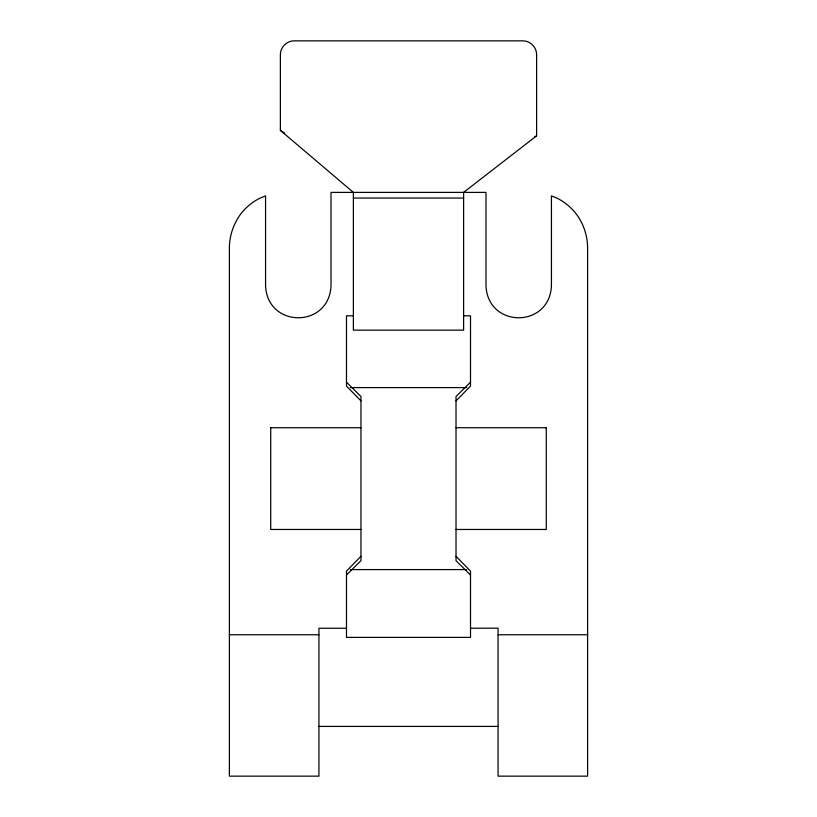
<?xml version="1.0" encoding="UTF-8"?>
<svg xmlns="http://www.w3.org/2000/svg" width="817" height="817" viewBox="0 0 817 817"><rect width="100%" height="100%" fill="white"/><g stroke="black" fill="none" stroke-linecap="round" stroke-linejoin="round"><path stroke-width="1.23" d="M360.961 556.306L346.49 571.103L346.49 637.393L470.51 637.393L470.51 571.103L456.019 556.306M456.019 400.881L470.51 386.084L470.51 315.801L463.617 315.801M346.49 575.015L360.961 560.656L360.961 396.531L346.49 382.172M470.51 382.172L456.019 396.531L456.019 560.656L470.51 575.015M536.616 135.806L463.617 192.393L463.617 330.15L353.383 330.15L353.383 192.393L280.374 130.393L280.374 54.627C280.333 47.253 286.777 40.799 294.151 40.85L522.839 40.85C530.213 40.799 536.667 47.253 536.616 54.627L536.616 135.806L534.441 137.062M353.383 198.041L463.617 198.041M353.383 315.801L346.49 315.801L346.49 386.084L360.961 400.881M350.289 387.605L466.711 387.605M270.723 427.72L360.961 427.72M456.019 427.72L546.277 427.72M360.961 529.467L270.723 529.467L270.723 427.659M456.019 529.467L546.277 529.467L546.277 427.659M350.289 569.592L466.711 569.592M346.49 628.242L318.936 628.242L318.936 776.15L229.393 776.15L229.393 247.5C229.526 235.919 233.264 224.563 239.922 215.096A55.597 55.597 0 0 1 259.479 198.398L265.566 195.886L265.566 285.736C267.394 328.434 329.19 328.434 331.008 285.736L331.008 192.393L485.992 192.393L485.992 285.736C487.81 328.434 549.606 328.434 551.434 285.736L551.434 195.886L557.521 198.398A55.597 55.597 0 0 1 577.078 215.096C583.777 224.542 587.454 235.919 587.607 247.5L587.607 776.15L498.064 776.15L498.064 628.15L470.51 628.242M229.393 634.748L318.936 634.748M498.064 634.748L587.607 634.748M318.936 726.415L498.064 726.415M280.374 130.393L284.602 133.151"/></g></svg>
